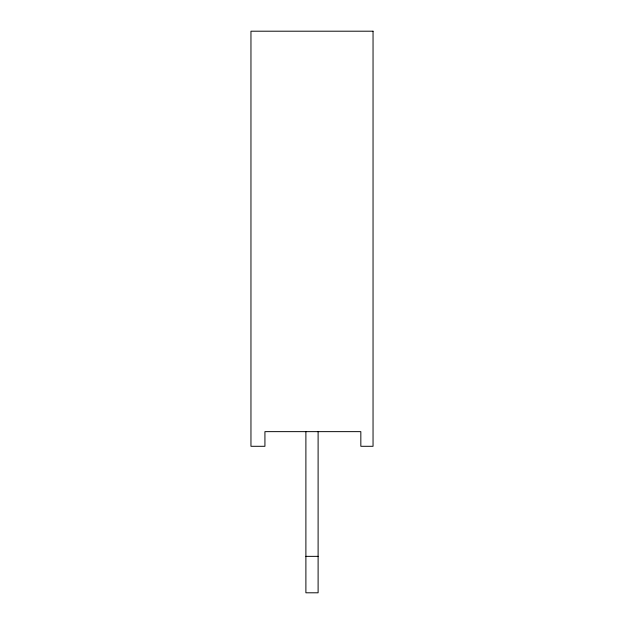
<?xml version="1.0" encoding="UTF-8"?>
<svg xmlns="http://www.w3.org/2000/svg" width="624" height="624" viewBox="0 0 624 624"><rect width="100%" height="100%" fill="white"/><g stroke="black" fill="none" stroke-linecap="round" stroke-linejoin="round"><path stroke-width="0.94" d="M305.893 556.351L318.107 556.351M318.107 431.644L318.107 592.8L305.893 592.8L305.893 431.644M373.043 31.2L250.957 31.2L250.957 446.293L264.927 446.293L264.927 431.644L360.836 431.644L360.836 446.293L373.043 446.293L373.043 31.2"/></g></svg>
